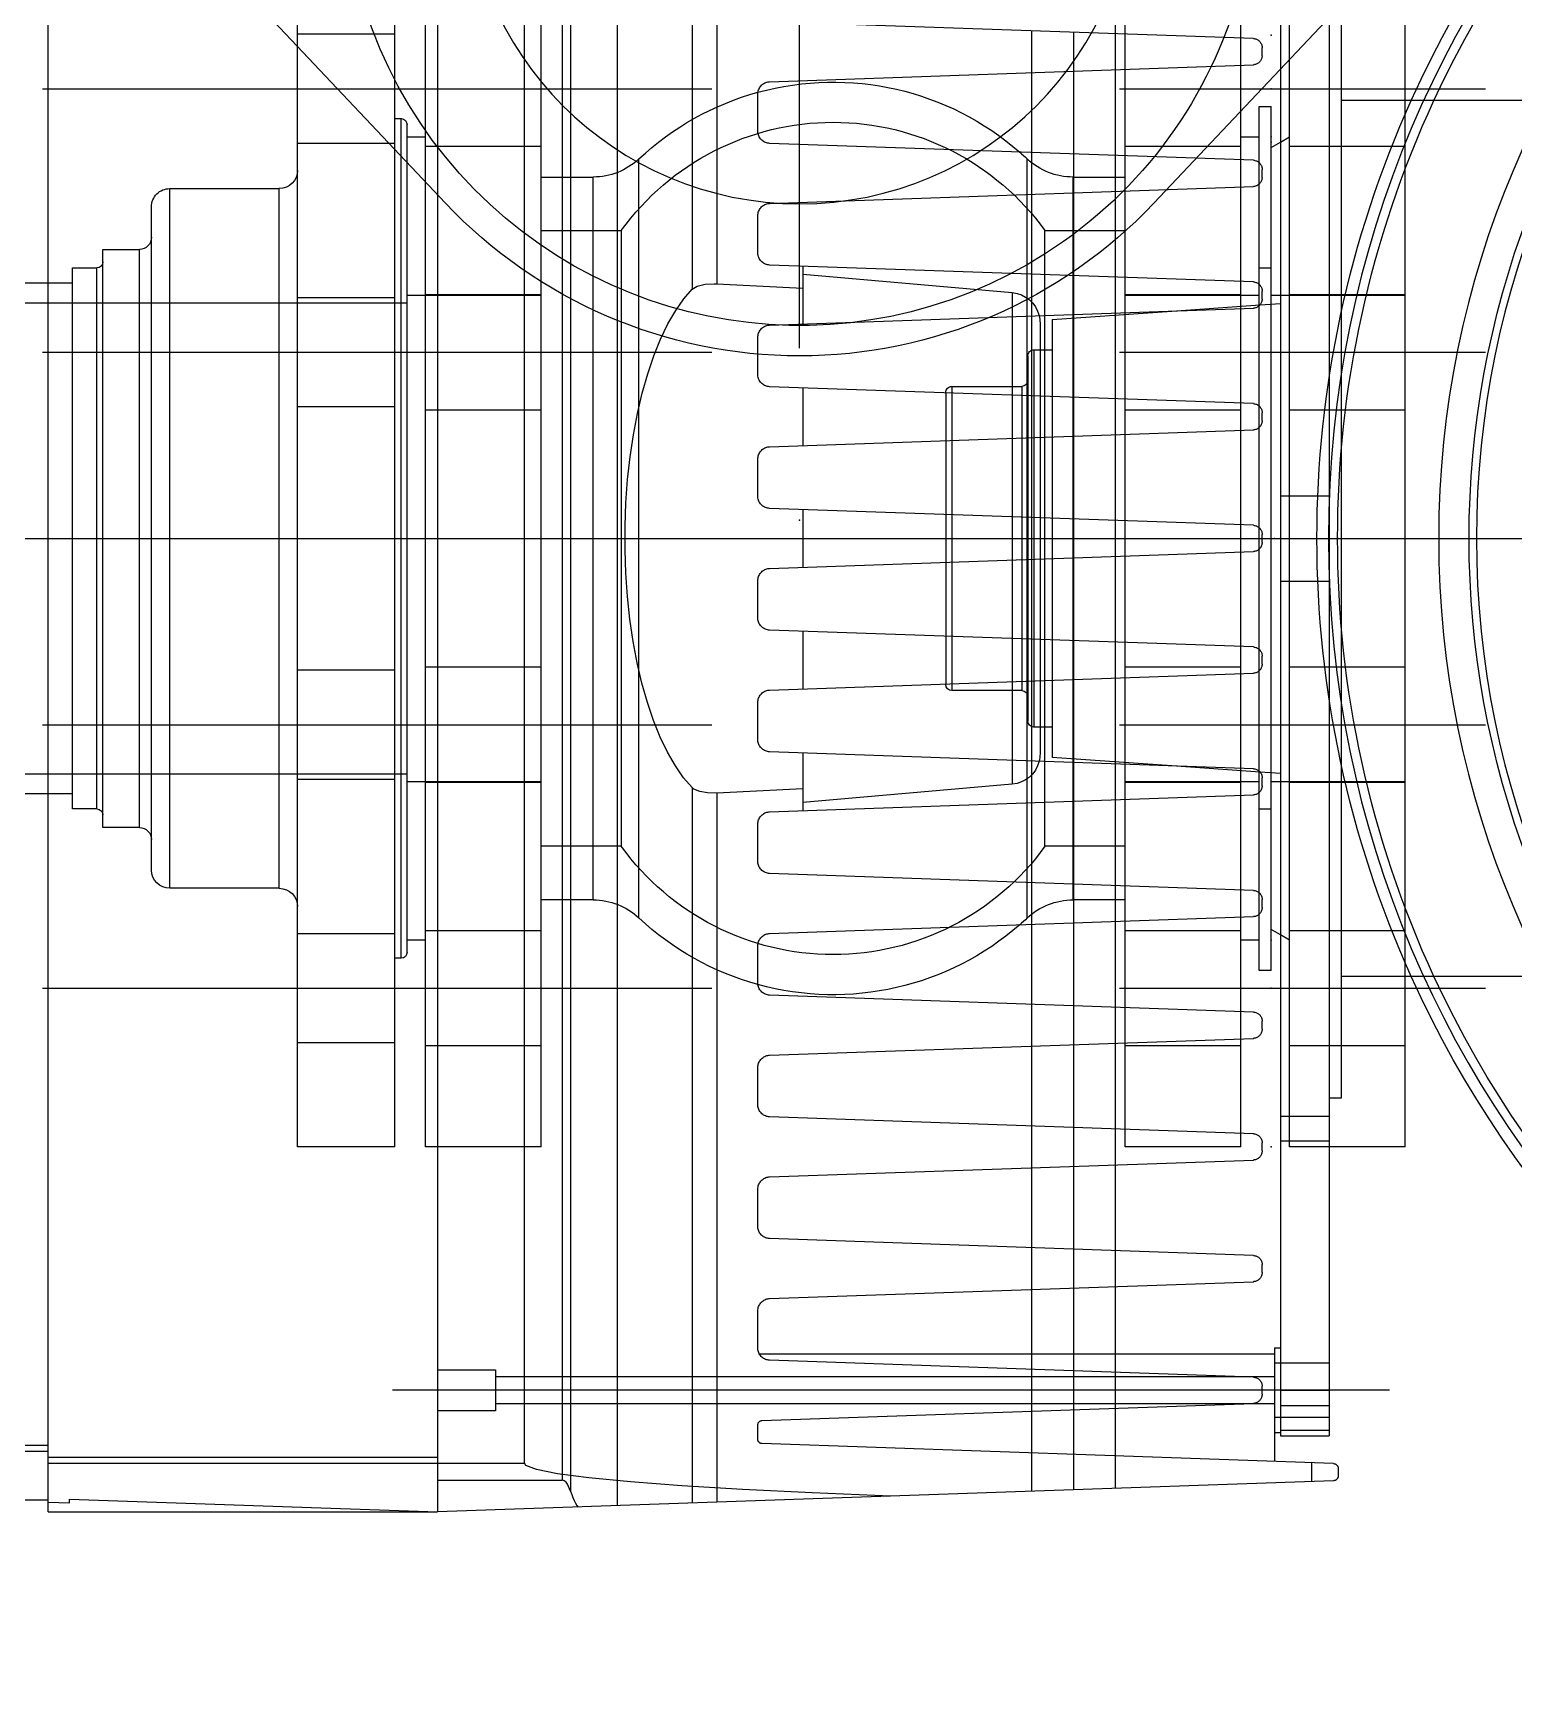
# Model space of a CAD drawing. Extents: x -234346 to 58427, y -132654 to -82394.
# Drawn here: x -196802.5 to -196559.1, y -103113.2 to -102841.7 of the extents above; entities that cross this region are included whole.
import ezdxf

# ---------------------------------------------------------------- set-up
doc = ezdxf.new("R2010")
doc.units = 0
doc.header["$LTSCALE"] = 8
doc.layers.get('0').update_dxf_attribs({"color": 9, "lineweight": 5})
doc.layers.add('PUMP EQUIPMENT BLOCK', color=30, linetype='Continuous')

# ---------------------------------------------------------------- blocks, each defined once
blk = doc.blocks.new('BOOSTER PUMP BLOCK')
for p, q in [((206, -607.96), (206, 553.55)), ((134, -32.47), (134, -66.2)), ((278, -32.47), (278, -66.2)), ((132.09, -102.65), (132.09, -42.5)), ((175.39, -102.65), (175.39, -42.5)), ((236.61, -102.65), (236.61, -42.5)), ((279.91, -102.65), (279.91, -42.5)), ((310.51, -50.39), (261.09, -97.02)), ((106, -55.7), (106, -68.2)), ((106, -55.7), (134, -55.7)), ((122.59, -55.7), (122.59, -74.7)), ((134, -55.7), (278, -55.7)), ((141.59, -74.7), (141.59, -55.7)), ((165.89, -55.7), (165.89, -74.7)), ((166, -55.7), (166, -77.7)), ((184.89, -74.7), (184.89, -55.7)), ((227.11, -55.7), (227.11, -74.7)), ((246, -77.7), (246, -55.7)), ((246.11, -74.7), (246.11, -55.7)), ((270.41, -55.7), (270.41, -74.7)), ((278, -55.7), (306, -55.7)), ((66, -58.3), (66, -222.1)), ((51.14, -67.48), (46, -214.7)), ((53.15, -66.7), (51.94, -66.7)), ((53.95, -67.48), (57.23, -161.39)), ((298, -66.2), (114, -66.2)), ((114, -66.2), (114, -68.2)), ((353.5, -68.2), (58.5, -68.2)), ((58.5, -76.2), (58.5, -68.2)), ((59.43, -76.2), (59.43, -68.2)), ((61.5, -68.2), (61.5, -77.2)), ((63.5, -76.2), (63.5, -68.2)), ((66, -76.2), (66, -68.2)), ((70.5, -77.2), (70.5, -68.2)), ((106, -68.2), (106, -74.7)), ((107, -76.2), (107, -68.2)), ((111.07, -76.2), (111.07, -68.2)), ((199, -76.2), (199, -68.2)), ((213, -76.2), (213, -68.2)), ((54.07, -71.09), (51.01, -71.09)), ((106, -74.7), (306, -74.7)), ((140, -74.7), (140.87, -76.2)), ((271.13, -76.2), (272, -74.7)), ((62.39, -77.2), (54.29, -77.2)), ((353.5, -76.2), (58.5, -76.2)), ((59, -76.2), (59, -77.2)), ((69.61, -77.2), (62.39, -77.2)), ((63.75, -77.2), (63.75, -205.2)), ((68.25, -205.2), (68.25, -77.2)), ((72, -77.2), (69.61, -77.2)), ((72, -161.84), (72, -77.2)), ((73, -77.2), (72, -77.2)), ((73, -77.2), (73, -76.2)), ((135, -77.7), (135, -79.7)), ((135, -77.7), (167.48, -77.7)), ((140.87, -76.2), (141.73, -77.7)), ((161.5, -77.7), (161.5, -79.7)), ((167.38, -76.2), (167.61, -79.55)), ((167.48, -77.7), (244.52, -77.7)), ((244.39, -79.55), (244.62, -76.2)), ((244.52, -77.7), (277, -77.7)), ((250.5, -79.7), (250.5, -77.7)), ((270.27, -77.7), (271.13, -76.2)), ((277, -79.7), (277, -77.7)), ((61.02, -161.39), (63.84, -80.65)), ((65.34, -79.2), (66.66, -79.2)), ((68.16, -80.65), (70.93, -160.14)), ((81.07, -160.14), (83.84, -80.65)), ((85.34, -79.2), (86.66, -79.2)), ((88.16, -80.65), (90.93, -160.14)), ((101.07, -160.14), (103.84, -80.65)), ((105.34, -79.2), (106.66, -79.2)), ((108.16, -80.65), (110.93, -160.14)), ((121.07, -160.14), (123.84, -80.65)), ((125.34, -79.2), (126.66, -79.2)), ((128.16, -80.65), (130.93, -160.14)), ((135, -79.7), (144.22, -79.7)), ((140, -79.7), (140, -82.7)), ((141.07, -160.14), (143.84, -80.65)), ((144.22, -79.7), (147.78, -79.7)), ((145.34, -79.2), (146.66, -79.2)), ((147.78, -79.7), (164.22, -79.7)), ((148.16, -80.65), (150.93, -160.14)), ((161.07, -160.14), (163.84, -80.65)), ((164.22, -79.7), (247.78, -79.7)), ((165.34, -79.2), (166.66, -79.2)), ((166, -79.7), (166, -101.7)), ((167.61, -79.55), (168.62, -94.02)), ((168.16, -80.65), (170.93, -160.14)), ((181.07, -160.14), (183.84, -80.65)), ((185.34, -79.2), (186.66, -79.2)), ((188.16, -80.65), (190.93, -160.14)), ((201.07, -160.14), (203.84, -80.65)), ((205.34, -79.2), (206.66, -79.2)), ((208.16, -80.65), (210.93, -160.14)), ((221.07, -160.14), (223.84, -80.65)), ((225.34, -79.2), (226.66, -79.2)), ((228.16, -80.65), (230.93, -160.14)), ((241.07, -160.14), (243.84, -80.65)), ((243.38, -94.02), (244.39, -79.55)), ((245.34, -79.2), (246.66, -79.2)), ((246, -101.7), (246, -79.7)), ((247.78, -79.7), (264.22, -79.7)), ((248.16, -80.65), (250.93, -160.14)), ((261.07, -160.14), (263.84, -80.65)), ((264.22, -79.7), (267.78, -79.7)), ((265.34, -79.2), (266.66, -79.2)), ((267.78, -79.7), (277, -79.7)), ((268.16, -80.65), (270.93, -160.14)), ((272, -82.7), (272, -79.7)), ((281.07, -160.14), (283.84, -80.65)), ((285.34, -79.2), (286.66, -79.2)), ((288.16, -80.65), (290.93, -160.14)), ((106, -82.7), (106, -101.7)), ((106, -82.7), (108.23, -82.7)), ((108.23, -82.7), (123.77, -82.7)), ((122.59, -82.7), (122.59, -101.7)), ((123.77, -82.7), (128.23, -82.7)), ((128.23, -82.7), (143.77, -82.7)), ((141.59, -101.7), (141.59, -82.7)), ((143.77, -82.7), (148.23, -82.7)), ((148.23, -82.7), (163.77, -82.7)), ((163.77, -82.7), (248.23, -82.7)), ((165.89, -82.7), (165.89, -101.7)), ((184.89, -101.7), (184.89, -82.7)), ((227.11, -82.7), (227.11, -101.7)), ((246.11, -101.7), (246.11, -82.7)), ((248.23, -82.7), (263.77, -82.7)), ((263.77, -82.7), (268.23, -82.7)), ((268.23, -82.7), (283.77, -82.7)), ((270.41, -82.7), (270.41, -101.7)), ((283.77, -82.7), (288.23, -82.7)), ((288.23, -82.7), (303.77, -82.7)), ((168.62, -94.02), (170, -113.7)), ((242, -113.7), (243.38, -94.02)), ((106, -101.7), (108.89, -101.7)), ((108.89, -101.7), (123.11, -101.7)), ((123.11, -101.7), (128.89, -101.7)), ((128.89, -101.7), (143.11, -101.7)), ((143.11, -101.7), (148.89, -101.7)), ((146.6, -101.7), (146.6, -110.28)), ((148.89, -101.7), (163.11, -101.7)), ((155.4, -101.7), (155.4, -114.9)), ((163.11, -101.7), (248.89, -101.7)), ((248.89, -101.7), (263.11, -101.7)), ((256.6, -114.9), (256.6, -101.7)), ((263.11, -101.7), (268.89, -101.7)), ((265.4, -110.28), (265.4, -101.7)), ((268.89, -101.7), (283.11, -101.7)), ((283.11, -101.7), (288.89, -101.7)), ((288.89, -101.7), (303.11, -101.7)), ((49.89, -103.3), (72, -103.3)), ((72, -103.3), (83.05, -103.3)), ((83.05, -103.3), (88.95, -103.3)), ((88.95, -103.3), (103.05, -103.3)), ((103.05, -103.3), (108.95, -103.3)), ((108.95, -103.3), (123.05, -103.3)), ((123.05, -103.3), (128.95, -103.3)), ((128.95, -103.3), (143.05, -103.3)), ((143.05, -103.3), (268.95, -103.3)), ((268.95, -103.3), (283.05, -103.3)), ((283.05, -103.3), (288.95, -103.3)), ((288.95, -103.3), (303.05, -103.3)), ((72, -110.2), (49.65, -110.2)), ((82.81, -110.2), (72, -110.2)), ((89.19, -110.2), (82.81, -110.2)), ((102.81, -110.2), (89.19, -110.2)), ((109.19, -110.2), (102.81, -110.2)), ((122.81, -110.2), (109.19, -110.2)), ((129.19, -110.2), (122.81, -110.2)), ((142.81, -110.2), (129.19, -110.2)), ((269.19, -110.2), (142.81, -110.2)), ((146.6, -110.28), (149.19, -110.28)), ((149.19, -110.28), (162.81, -110.28)), ((162.81, -110.28), (169.19, -110.28)), ((169.19, -110.28), (169.76, -110.28)), ((169.76, -110.28), (242.24, -110.28)), ((242.24, -110.28), (242.81, -110.28)), ((242.81, -110.28), (249.19, -110.28)), ((249.19, -110.28), (262.81, -110.28)), ((262.81, -110.28), (265.4, -110.28)), ((282.81, -110.2), (269.19, -110.2)), ((289.19, -110.2), (282.81, -110.2)), ((182.69, -113.7), (170, -113.7)), ((175, -113.7), (175, -115.7)), ((189.31, -113.7), (182.69, -113.7)), ((202.69, -113.7), (189.31, -113.7)), ((209.31, -113.7), (202.69, -113.7)), ((222.69, -113.7), (209.31, -113.7)), ((229.31, -113.7), (222.69, -113.7)), ((242, -113.7), (229.31, -113.7)), ((237, -115.7), (237, -113.7)), ((155.4, -114.9), (256.6, -114.9)), ((182.62, -115.7), (170.58, -115.7)), ((175, -115.7), (175, -116.7)), ((237, -116.7), (175, -116.7)), ((189.38, -115.7), (182.62, -115.7)), ((202.62, -115.7), (189.38, -115.7)), ((209.38, -115.7), (202.62, -115.7)), ((222.62, -115.7), (209.38, -115.7)), ((229.38, -115.7), (222.62, -115.7)), ((241.42, -115.7), (229.38, -115.7)), ((237, -116.7), (237, -115.7)), ((72, -117.1), (49.41, -117.1)), ((82.57, -117.1), (72, -117.1)), ((89.43, -117.1), (82.57, -117.1)), ((102.57, -117.1), (89.43, -117.1)), ((109.43, -117.1), (102.57, -117.1)), ((122.57, -117.1), (109.43, -117.1)), ((129.43, -117.1), (122.57, -117.1)), ((142.57, -117.1), (129.43, -117.1)), ((269.43, -117.1), (142.57, -117.1)), ((143.62, -117.81), (149.45, -117.81)), ((149.45, -117.81), (162.55, -117.81)), ((162.55, -117.81), (249.45, -117.81)), ((236, -117.7), (176, -117.7)), ((181, -118.7), (181, -130.2)), ((231, -118.7), (181, -118.7)), ((231, -130.2), (231, -118.7)), ((249.45, -117.81), (262.55, -117.81)), ((262.55, -117.81), (268.38, -117.81)), ((282.57, -117.1), (269.43, -117.1)), ((289.43, -117.1), (282.57, -117.1)), ((165.6, -120.27), (162.59, -154.7)), ((169.54, -120.27), (165.6, -120.27)), ((182.46, -120.27), (169.54, -120.27)), ((189.54, -120.27), (182.46, -120.27)), ((202.46, -120.27), (189.54, -120.27)), ((209.54, -120.27), (202.46, -120.27)), ((222.46, -120.27), (209.54, -120.27)), ((229.54, -120.27), (222.46, -120.27)), ((242.46, -120.27), (229.54, -120.27)), ((246.4, -120.27), (242.46, -120.27)), ((249.41, -154.7), (246.4, -120.27)), ((231, -130.2), (181, -130.2)), ((230, -131.2), (182, -131.2)), ((170.74, -154.7), (161.26, -154.7)), ((164.84, -154.7), (164.14, -168.83)), ((190.74, -154.7), (181.26, -154.7)), ((210.74, -154.7), (201.26, -154.7)), ((230.74, -154.7), (221.26, -154.7)), ((250.74, -154.7), (241.26, -154.7)), ((247.86, -168.83), (247.16, -154.7)), ((237.25, -155.2), (394.75, -155.2)), ((57.93, -162.07), (60.32, -162.07)), ((72.93, -162.07), (79.07, -162.07)), ((92.93, -162.07), (99.07, -162.07)), ((112.93, -162.07), (119.07, -162.07)), ((132.93, -162.07), (139.07, -162.07)), ((152.93, -162.07), (159.07, -162.07)), ((172.93, -162.07), (179.07, -162.07)), ((192.93, -162.07), (199.07, -162.07)), ((212.93, -162.07), (219.07, -162.07)), ((232.93, -162.07), (239.07, -162.07)), ((252.93, -162.07), (259.07, -162.07)), ((272.93, -162.07), (279.07, -162.07)), ((164.14, -168.83), (47.6, -168.83)), ((132.09, -279.63), (132.09, -169.63)), ((175.39, -279.63), (175.39, -169.63)), ((236.61, -279.63), (236.61, -169.63)), ((364.4, -168.83), (247.86, -168.83)), ((279.91, -279.63), (279.91, -169.63)), ((165.04, -172.85), (47.46, -172.85)), ((364.54, -172.85), (246.96, -172.85)), ((143.62, -181.6), (268.38, -181.6)), ((155.4, -184.5), (155.4, -197.7)), ((155.4, -184.5), (256.6, -184.5)), ((256.6, -197.7), (256.6, -184.5)), ((364.97, -185.2), (47.03, -185.2)), ((146.6, -189.13), (146.6, -197.7)), ((146.6, -189.13), (265.4, -189.13)), ((265.4, -197.7), (265.4, -189.13)), ((362.58, -192.83), (49.42, -192.83)), ((51.22, -214.7), (51.22, -194.22)), ((360.78, -194.22), (51.22, -194.22)), ((106, -197.7), (106, -216.7)), ((106, -197.7), (306, -197.7)), ((122.59, -197.7), (122.59, -216.7)), ((141.59, -216.7), (141.59, -197.7)), ((165.89, -197.7), (165.89, -216.7)), ((166, -197.7), (166, -219.7)), ((184.89, -216.7), (184.89, -197.7)), ((227.11, -197.7), (227.11, -216.7)), ((246, -219.7), (246, -197.7)), ((246.11, -216.7), (246.11, -197.7)), ((270.41, -197.7), (270.41, -216.7)), ((54, -214.7), (54, -200.39)), ((54, -200.39), (357, -200.39)), ((69.37, -205.2), (62.62, -205.2)), ((62.62, -205.2), (62.62, -214.7)), ((69.37, -214.7), (69.37, -205.2)), ((261.09, -213.39), (310.51, -260.02)), ((46, -278.7), (46, -214.7)), ((48.11, -275.2), (46, -214.7)), ((366, -214.7), (46, -214.7)), ((54, -278.7), (54, -214.7)), ((55, -278.7), (55, -214.7)), ((106, -216.7), (306, -216.7)), ((140, -216.7), (140, -219.7)), ((272, -219.7), (272, -216.7)), ((138, -219.7), (274, -219.7)), ((167.25, -219.7), (167.25, -369.55)), ((244.75, -369.55), (244.75, -219.7)), ((106, -221.7), (106, -237.7)), ((106, -221.7), (306, -221.7)), ((123.09, -221.7), (123.09, -237.7)), ((137, -220.7), (137, -221.7)), ((137, -220.7), (275, -220.7)), ((141.09, -237.7), (141.09, -221.7)), ((166.39, -221.7), (166.39, -237.7)), ((184.39, -237.7), (184.39, -221.7)), ((227.61, -221.7), (227.61, -237.7)), ((245.61, -237.7), (245.61, -221.7)), ((270.91, -221.7), (270.91, -237.7)), ((275, -221.7), (275, -220.7)), ((288.91, -237.7), (288.91, -221.7)), ((106, -237.7), (306, -237.7)), ((148.5, -240.7), (148.5, -258.7)), ((148.5, -240.7), (263.5, -240.7)), ((263.5, -258.7), (263.5, -240.7)), ((148.5, -258.7), (263.5, -258.7)), ((151.5, -261.7), (260.5, -261.7)), ((158.5, -263.7), (158.5, -269.7)), ((158.5, -263.7), (253.5, -263.7)), ((253.5, -269.7), (253.5, -263.7)), ((158.5, -269.7), (253.5, -269.7)), ((161.55, -270.7), (161.55, -274.7)), ((161.55, -270.7), (250.45, -270.7)), ((250.45, -274.7), (250.45, -270.7)), ((47.5, -275.2), (48.11, -275.2)), ((47.62, -278.7), (47.5, -275.2)), ((161.55, -274.7), (250.45, -274.7)), ((164, -274.7), (164, -282.7)), ((248, -282.7), (248, -274.7)), ((46, -278.7), (366, -278.7)), ((48, -316.87), (48, -278.7)), ((56, -320.2), (56, -278.7)), ((57, -336.52), (57, -278.7))]:
    blk.add_line(p, q)
for points in [[(51.94, -66.7), (51.87, -66.71), (51.8, -66.72), (51.73, -66.73), (51.67, -66.75), (51.6, -66.78), (51.54, -66.81), (51.48, -66.85), (51.43, -66.89), (51.38, -66.94), (51.33, -66.99), (51.29, -67.05), (51.25, -67.1), (51.22, -67.17), (51.19, -67.23), (51.17, -67.3), (51.15, -67.37), (51.14, -67.43), (51.14, -67.48)], [(53.95, -67.48), (53.94, -67.41), (53.93, -67.34), (53.91, -67.27), (53.89, -67.2), (53.86, -67.14), (53.83, -67.08), (53.79, -67.02), (53.74, -66.97), (53.69, -66.92), (53.64, -66.87), (53.58, -66.83), (53.52, -66.8), (53.46, -66.77), (53.39, -66.74), (53.33, -66.72), (53.26, -66.71), (53.19, -66.71), (53.15, -66.7)], [(65.34, -79.2), (65.21, -79.21), (65.08, -79.23), (64.95, -79.26), (64.83, -79.29), (64.71, -79.34), (64.59, -79.41), (64.48, -79.48), (64.38, -79.56), (64.28, -79.64), (64.19, -79.74), (64.11, -79.84), (64.04, -79.95), (63.98, -80.07), (63.93, -80.19), (63.89, -80.32), (63.87, -80.44), (63.85, -80.57), (63.84, -80.65)], [(68.16, -80.65), (68.15, -80.52), (68.12, -80.39), (68.09, -80.27), (68.05, -80.14), (67.99, -80.02), (67.93, -79.91), (67.86, -79.8), (67.77, -79.7), (67.68, -79.61), (67.58, -79.52), (67.47, -79.45), (67.36, -79.38), (67.24, -79.32), (67.12, -79.28), (67, -79.24), (66.87, -79.22), (66.74, -79.21), (66.66, -79.2)], [(85.34, -79.2), (85.21, -79.21), (85.08, -79.23), (84.95, -79.26), (84.83, -79.29), (84.71, -79.34), (84.59, -79.41), (84.48, -79.48), (84.38, -79.56), (84.28, -79.64), (84.19, -79.74), (84.11, -79.84), (84.04, -79.95), (83.98, -80.07), (83.93, -80.19), (83.89, -80.32), (83.87, -80.44), (83.85, -80.57), (83.84, -80.65)], [(88.16, -80.65), (88.15, -80.52), (88.12, -80.39), (88.09, -80.27), (88.05, -80.14), (87.99, -80.02), (87.93, -79.91), (87.86, -79.8), (87.77, -79.7), (87.68, -79.61), (87.58, -79.52), (87.47, -79.45), (87.36, -79.38), (87.24, -79.32), (87.12, -79.28), (87, -79.24), (86.87, -79.22), (86.74, -79.21), (86.66, -79.2)], [(105.34, -79.2), (105.21, -79.21), (105.08, -79.23), (104.95, -79.26), (104.83, -79.29), (104.71, -79.34), (104.59, -79.41), (104.48, -79.48), (104.38, -79.56), (104.28, -79.64), (104.19, -79.74), (104.11, -79.84), (104.04, -79.95), (103.98, -80.07), (103.93, -80.19), (103.89, -80.32), (103.87, -80.44), (103.85, -80.57), (103.84, -80.65)], [(108.16, -80.65), (108.15, -80.52), (108.12, -80.39), (108.09, -80.27), (108.05, -80.14), (107.99, -80.02), (107.93, -79.91), (107.86, -79.8), (107.77, -79.7), (107.68, -79.61), (107.58, -79.52), (107.47, -79.45), (107.36, -79.38), (107.24, -79.32), (107.12, -79.28), (107, -79.24), (106.87, -79.22), (106.74, -79.21), (106.66, -79.2)], [(125.34, -79.2), (125.21, -79.21), (125.08, -79.23), (124.95, -79.26), (124.83, -79.29), (124.71, -79.34), (124.59, -79.41), (124.48, -79.48), (124.38, -79.56), (124.28, -79.64), (124.19, -79.74), (124.11, -79.84), (124.04, -79.95), (123.98, -80.07), (123.93, -80.19), (123.89, -80.32), (123.87, -80.44), (123.85, -80.57), (123.84, -80.65)], [(128.16, -80.65), (128.15, -80.52), (128.12, -80.39), (128.09, -80.27), (128.05, -80.14), (127.99, -80.02), (127.93, -79.91), (127.86, -79.8), (127.77, -79.7), (127.68, -79.61), (127.58, -79.52), (127.47, -79.45), (127.36, -79.38), (127.24, -79.32), (127.12, -79.28), (127, -79.24), (126.87, -79.22), (126.74, -79.21), (126.66, -79.2)], [(145.34, -79.2), (145.21, -79.21), (145.08, -79.23), (144.95, -79.26), (144.83, -79.29), (144.71, -79.34), (144.59, -79.41), (144.48, -79.48), (144.38, -79.56), (144.28, -79.64), (144.19, -79.74), (144.11, -79.84), (144.04, -79.95), (143.98, -80.07), (143.93, -80.19), (143.89, -80.32), (143.87, -80.44), (143.85, -80.57), (143.84, -80.65)], [(148.16, -80.65), (148.15, -80.52), (148.12, -80.39), (148.09, -80.27), (148.05, -80.14), (147.99, -80.02), (147.93, -79.91), (147.86, -79.8), (147.77, -79.7), (147.68, -79.61), (147.58, -79.52), (147.47, -79.45), (147.36, -79.38), (147.24, -79.32), (147.12, -79.28), (147, -79.24), (146.87, -79.22), (146.74, -79.21), (146.66, -79.2)], [(165.34, -79.2), (165.21, -79.21), (165.08, -79.23), (164.95, -79.26), (164.83, -79.29), (164.71, -79.34), (164.59, -79.41), (164.48, -79.48), (164.38, -79.56), (164.28, -79.64), (164.19, -79.74), (164.11, -79.84), (164.04, -79.95), (163.98, -80.07), (163.93, -80.19), (163.89, -80.32), (163.87, -80.44), (163.85, -80.57), (163.84, -80.65)], [(168.16, -80.65), (168.15, -80.52), (168.12, -80.39), (168.09, -80.27), (168.05, -80.14), (167.99, -80.02), (167.93, -79.91), (167.86, -79.8), (167.77, -79.7), (167.68, -79.61), (167.58, -79.52), (167.47, -79.45), (167.36, -79.38), (167.24, -79.32), (167.12, -79.28), (167, -79.24), (166.87, -79.22), (166.74, -79.21), (166.66, -79.2)], [(185.34, -79.2), (185.21, -79.21), (185.08, -79.23), (184.95, -79.26), (184.83, -79.29), (184.71, -79.34), (184.59, -79.41), (184.48, -79.48), (184.38, -79.56), (184.28, -79.64), (184.19, -79.74), (184.11, -79.84), (184.04, -79.95), (183.98, -80.07), (183.93, -80.19), (183.89, -80.32), (183.87, -80.44), (183.85, -80.57), (183.84, -80.65)], [(188.16, -80.65), (188.15, -80.52), (188.12, -80.39), (188.09, -80.27), (188.05, -80.14), (187.99, -80.02), (187.93, -79.91), (187.86, -79.8), (187.77, -79.7), (187.68, -79.61), (187.58, -79.52), (187.47, -79.45), (187.36, -79.38), (187.24, -79.32), (187.12, -79.28), (187, -79.24), (186.87, -79.22), (186.74, -79.21), (186.66, -79.2)], [(205.34, -79.2), (205.21, -79.21), (205.08, -79.23), (204.95, -79.26), (204.83, -79.29), (204.71, -79.34), (204.59, -79.41), (204.48, -79.48), (204.38, -79.56), (204.28, -79.64), (204.19, -79.74), (204.11, -79.84), (204.04, -79.95), (203.98, -80.07), (203.93, -80.19), (203.89, -80.32), (203.87, -80.44), (203.85, -80.57), (203.84, -80.65)], [(208.16, -80.65), (208.15, -80.52), (208.12, -80.39), (208.09, -80.27), (208.05, -80.14), (207.99, -80.02), (207.93, -79.91), (207.86, -79.8), (207.77, -79.7), (207.68, -79.61), (207.58, -79.52), (207.47, -79.45), (207.36, -79.38), (207.24, -79.32), (207.12, -79.28), (207, -79.24), (206.87, -79.22), (206.74, -79.21), (206.66, -79.2)], [(225.34, -79.2), (225.21, -79.21), (225.08, -79.23), (224.95, -79.26), (224.83, -79.29), (224.71, -79.34), (224.59, -79.41), (224.48, -79.48), (224.38, -79.56), (224.28, -79.64), (224.19, -79.74), (224.11, -79.84), (224.04, -79.95), (223.98, -80.07), (223.93, -80.19), (223.89, -80.32), (223.87, -80.44), (223.85, -80.57), (223.84, -80.65)], [(228.16, -80.65), (228.15, -80.52), (228.12, -80.39), (228.09, -80.27), (228.05, -80.14), (227.99, -80.02), (227.93, -79.91), (227.86, -79.8), (227.77, -79.7), (227.68, -79.61), (227.58, -79.52), (227.47, -79.45), (227.36, -79.38), (227.24, -79.32), (227.12, -79.28), (227, -79.24), (226.87, -79.22), (226.74, -79.21), (226.66, -79.2)], [(245.34, -79.2), (245.21, -79.21), (245.08, -79.23), (244.95, -79.26), (244.83, -79.29), (244.71, -79.34), (244.59, -79.41), (244.48, -79.48), (244.38, -79.56), (244.28, -79.64), (244.19, -79.74), (244.11, -79.84), (244.04, -79.95), (243.98, -80.07), (243.93, -80.19), (243.89, -80.32), (243.87, -80.44), (243.85, -80.57), (243.84, -80.65)], [(248.16, -80.65), (248.15, -80.52), (248.12, -80.39), (248.09, -80.27), (248.05, -80.14), (247.99, -80.02), (247.93, -79.91), (247.86, -79.8), (247.77, -79.7), (247.68, -79.61), (247.58, -79.52), (247.47, -79.45), (247.36, -79.38), (247.24, -79.32), (247.12, -79.28), (247, -79.24), (246.87, -79.22), (246.74, -79.21), (246.66, -79.2)], [(265.34, -79.2), (265.21, -79.21), (265.08, -79.23), (264.95, -79.26), (264.83, -79.29), (264.71, -79.34), (264.59, -79.41), (264.48, -79.48), (264.38, -79.56), (264.28, -79.64), (264.19, -79.74), (264.11, -79.84), (264.04, -79.95), (263.98, -80.07), (263.93, -80.19), (263.89, -80.32), (263.87, -80.44), (263.85, -80.57), (263.84, -80.65)], [(268.16, -80.65), (268.15, -80.52), (268.12, -80.39), (268.09, -80.27), (268.05, -80.14), (267.99, -80.02), (267.93, -79.91), (267.86, -79.8), (267.77, -79.7), (267.68, -79.61), (267.58, -79.52), (267.47, -79.45), (267.36, -79.38), (267.24, -79.32), (267.12, -79.28), (267, -79.24), (266.87, -79.22), (266.74, -79.21), (266.66, -79.2)], [(285.34, -79.2), (285.21, -79.21), (285.08, -79.23), (284.95, -79.26), (284.83, -79.29), (284.71, -79.34), (284.59, -79.41), (284.48, -79.48), (284.38, -79.56), (284.28, -79.64), (284.19, -79.74), (284.11, -79.84), (284.04, -79.95), (283.98, -80.07), (283.93, -80.19), (283.89, -80.32), (283.87, -80.44), (283.85, -80.57), (283.84, -80.65)], [(288.16, -80.65), (288.15, -80.52), (288.12, -80.39), (288.09, -80.27), (288.05, -80.14), (287.99, -80.02), (287.93, -79.91), (287.86, -79.8), (287.77, -79.7), (287.68, -79.61), (287.58, -79.52), (287.47, -79.45), (287.36, -79.38), (287.24, -79.32), (287.12, -79.28), (287, -79.24), (286.87, -79.22), (286.74, -79.21), (286.66, -79.2)], [(48.6, -140.29), (49.13, -153.13), (49.71, -164.58), (50.31, -174.56), (50.94, -183), (51.6, -189.82), (52.27, -194.98), (52.96, -198.44), (53.66, -200.17), (54, -200.39)], [(70.93, -160.14), (70.95, -160.31), (70.98, -160.48), (71.02, -160.65), (71.08, -160.82), (71.15, -160.98), (71.24, -161.13), (71.33, -161.27), (71.45, -161.41), (71.57, -161.53), (71.7, -161.64), (71.84, -161.75), (71.99, -161.83), (72.15, -161.91), (72.31, -161.97), (72.48, -162.02), (72.65, -162.05), (72.83, -162.07), (72.93, -162.07)], [(79.07, -162.07), (79.24, -162.06), (79.42, -162.04), (79.59, -162), (79.75, -161.95), (79.91, -161.88), (80.07, -161.8), (80.22, -161.71), (80.35, -161.6), (80.48, -161.48), (80.6, -161.35), (80.71, -161.22), (80.8, -161.07), (80.88, -160.91), (80.95, -160.75), (81, -160.59), (81.04, -160.42), (81.06, -160.24), (81.07, -160.14)], [(90.93, -160.14), (90.95, -160.31), (90.98, -160.48), (91.02, -160.65), (91.08, -160.82), (91.15, -160.98), (91.24, -161.13), (91.33, -161.27), (91.45, -161.41), (91.57, -161.53), (91.7, -161.64), (91.84, -161.75), (91.99, -161.83), (92.15, -161.91), (92.31, -161.97), (92.48, -162.02), (92.65, -162.05), (92.83, -162.07), (92.93, -162.07)], [(99.07, -162.07), (99.24, -162.06), (99.42, -162.04), (99.59, -162), (99.75, -161.95), (99.91, -161.88), (100.07, -161.8), (100.22, -161.71), (100.35, -161.6), (100.48, -161.48), (100.6, -161.35), (100.71, -161.22), (100.8, -161.07), (100.88, -160.91), (100.95, -160.75), (101, -160.59), (101.04, -160.42), (101.06, -160.24), (101.07, -160.14)], [(110.93, -160.14), (110.95, -160.31), (110.98, -160.48), (111.02, -160.65), (111.08, -160.82), (111.15, -160.98), (111.24, -161.13), (111.33, -161.27), (111.45, -161.41), (111.57, -161.53), (111.7, -161.64), (111.84, -161.75), (111.99, -161.83), (112.15, -161.91), (112.31, -161.97), (112.48, -162.02), (112.65, -162.05), (112.83, -162.07), (112.93, -162.07)], [(119.07, -162.07), (119.24, -162.06), (119.42, -162.04), (119.59, -162), (119.75, -161.95), (119.91, -161.88), (120.07, -161.8), (120.22, -161.71), (120.35, -161.6), (120.48, -161.48), (120.6, -161.35), (120.71, -161.22), (120.8, -161.07), (120.88, -160.91), (120.95, -160.75), (121, -160.59), (121.04, -160.42), (121.06, -160.24), (121.07, -160.14)], [(130.93, -160.14), (130.95, -160.31), (130.98, -160.48), (131.02, -160.65), (131.08, -160.82), (131.15, -160.98), (131.24, -161.13), (131.33, -161.27), (131.45, -161.41), (131.57, -161.53), (131.7, -161.64), (131.84, -161.75), (131.99, -161.83), (132.15, -161.91), (132.31, -161.97), (132.48, -162.02), (132.65, -162.05), (132.83, -162.07), (132.93, -162.07)], [(139.07, -162.07), (139.24, -162.06), (139.42, -162.04), (139.59, -162), (139.75, -161.95), (139.91, -161.88), (140.07, -161.8), (140.22, -161.71), (140.35, -161.6), (140.48, -161.48), (140.6, -161.35), (140.71, -161.22), (140.8, -161.07), (140.88, -160.91), (140.95, -160.75), (141, -160.59), (141.04, -160.42), (141.06, -160.24), (141.07, -160.14)], [(150.93, -160.14), (150.95, -160.31), (150.98, -160.48), (151.02, -160.65), (151.08, -160.82), (151.15, -160.98), (151.24, -161.13), (151.33, -161.27), (151.45, -161.41), (151.57, -161.53), (151.7, -161.64), (151.84, -161.75), (151.99, -161.83), (152.15, -161.91), (152.31, -161.97), (152.48, -162.02), (152.65, -162.05), (152.83, -162.07), (152.93, -162.07)], [(159.07, -162.07), (159.24, -162.06), (159.42, -162.04), (159.59, -162), (159.75, -161.95), (159.91, -161.88), (160.07, -161.8), (160.22, -161.71), (160.35, -161.6), (160.48, -161.48), (160.6, -161.35), (160.71, -161.22), (160.8, -161.07), (160.88, -160.91), (160.95, -160.75), (161, -160.59), (161.04, -160.42), (161.06, -160.24), (161.07, -160.14)], [(170.93, -160.14), (170.95, -160.31), (170.98, -160.48), (171.02, -160.65), (171.08, -160.82), (171.15, -160.98), (171.24, -161.13), (171.33, -161.27), (171.45, -161.41), (171.57, -161.53), (171.7, -161.64), (171.84, -161.75), (171.99, -161.83), (172.15, -161.91), (172.31, -161.97), (172.48, -162.02), (172.65, -162.05), (172.83, -162.07), (172.93, -162.07)], [(179.07, -162.07), (179.24, -162.06), (179.42, -162.04), (179.59, -162), (179.75, -161.95), (179.91, -161.88), (180.07, -161.8), (180.22, -161.71), (180.35, -161.6), (180.48, -161.48), (180.6, -161.35), (180.71, -161.22), (180.8, -161.07), (180.88, -160.91), (180.95, -160.75), (181, -160.59), (181.04, -160.42), (181.06, -160.24), (181.07, -160.14)], [(190.93, -160.14), (190.95, -160.31), (190.98, -160.48), (191.02, -160.65), (191.08, -160.82), (191.15, -160.98), (191.24, -161.13), (191.33, -161.27), (191.45, -161.41), (191.57, -161.53), (191.7, -161.64), (191.84, -161.75), (191.99, -161.83), (192.15, -161.91), (192.31, -161.97), (192.48, -162.02), (192.65, -162.05), (192.83, -162.07), (192.93, -162.07)], [(199.07, -162.07), (199.24, -162.06), (199.42, -162.04), (199.59, -162), (199.75, -161.95), (199.91, -161.88), (200.07, -161.8), (200.22, -161.71), (200.35, -161.6), (200.48, -161.48), (200.6, -161.35), (200.71, -161.22), (200.8, -161.07), (200.88, -160.91), (200.95, -160.75), (201, -160.59), (201.04, -160.42), (201.06, -160.24), (201.07, -160.14)], [(210.93, -160.14), (210.95, -160.31), (210.98, -160.48), (211.02, -160.65), (211.08, -160.82), (211.15, -160.98), (211.24, -161.13), (211.33, -161.27), (211.45, -161.41), (211.57, -161.53), (211.7, -161.64), (211.84, -161.75), (211.99, -161.83), (212.15, -161.91), (212.31, -161.97), (212.48, -162.02), (212.65, -162.05), (212.83, -162.07), (212.93, -162.07)], [(219.07, -162.07), (219.24, -162.06), (219.42, -162.04), (219.59, -162), (219.75, -161.95), (219.91, -161.88), (220.07, -161.8), (220.22, -161.71), (220.35, -161.6), (220.48, -161.48), (220.6, -161.35), (220.71, -161.22), (220.8, -161.07), (220.88, -160.91), (220.95, -160.75), (221, -160.59), (221.04, -160.42), (221.06, -160.24), (221.07, -160.14)], [(230.93, -160.14), (230.95, -160.31), (230.98, -160.48), (231.02, -160.65), (231.08, -160.82), (231.15, -160.98), (231.24, -161.13), (231.33, -161.27), (231.45, -161.41), (231.57, -161.53), (231.7, -161.64), (231.84, -161.75), (231.99, -161.83), (232.15, -161.91), (232.31, -161.97), (232.48, -162.02), (232.65, -162.05), (232.83, -162.07), (232.93, -162.07)], [(239.07, -162.07), (239.24, -162.06), (239.42, -162.04), (239.59, -162), (239.75, -161.95), (239.91, -161.88), (240.07, -161.8), (240.22, -161.71), (240.35, -161.6), (240.48, -161.48), (240.6, -161.35), (240.71, -161.22), (240.8, -161.07), (240.88, -160.91), (240.95, -160.75), (241, -160.59), (241.04, -160.42), (241.06, -160.24), (241.07, -160.14)], [(250.93, -160.14), (250.95, -160.31), (250.98, -160.48), (251.02, -160.65), (251.08, -160.82), (251.15, -160.98), (251.24, -161.13), (251.33, -161.27), (251.45, -161.41), (251.57, -161.53), (251.7, -161.64), (251.84, -161.75), (251.99, -161.83), (252.15, -161.91), (252.31, -161.97), (252.48, -162.02), (252.65, -162.05), (252.83, -162.07), (252.93, -162.07)], [(259.07, -162.07), (259.24, -162.06), (259.42, -162.04), (259.59, -162), (259.75, -161.95), (259.91, -161.88), (260.07, -161.8), (260.22, -161.71), (260.35, -161.6), (260.48, -161.48), (260.6, -161.35), (260.71, -161.22), (260.8, -161.07), (260.88, -160.91), (260.95, -160.75), (261, -160.59), (261.04, -160.42), (261.06, -160.24), (261.07, -160.14)], [(270.93, -160.14), (270.95, -160.31), (270.98, -160.48), (271.02, -160.65), (271.08, -160.82), (271.15, -160.98), (271.24, -161.13), (271.33, -161.27), (271.45, -161.41), (271.57, -161.53), (271.7, -161.64), (271.84, -161.75), (271.99, -161.83), (272.15, -161.91), (272.31, -161.97), (272.48, -162.02), (272.65, -162.05), (272.83, -162.07), (272.93, -162.07)], [(279.07, -162.07), (279.24, -162.06), (279.42, -162.04), (279.59, -162), (279.75, -161.95), (279.91, -161.88), (280.07, -161.8), (280.22, -161.71), (280.35, -161.6), (280.48, -161.48), (280.6, -161.35), (280.71, -161.22), (280.8, -161.07), (280.88, -160.91), (280.95, -160.75), (281, -160.59), (281.04, -160.42), (281.06, -160.24), (281.07, -160.14)], [(57.23, -161.39), (57.23, -161.45), (57.24, -161.51), (57.26, -161.57), (57.28, -161.63), (57.3, -161.69), (57.33, -161.74), (57.37, -161.79), (57.41, -161.84), (57.45, -161.88), (57.5, -161.92), (57.54, -161.96), (57.6, -161.99), (57.65, -162.01), (57.71, -162.03), (57.77, -162.05), (57.83, -162.06), (57.89, -162.07), (57.93, -162.07)], [(60.32, -162.07), (60.39, -162.07), (60.45, -162.06), (60.51, -162.04), (60.56, -162.03), (60.62, -162), (60.67, -161.97), (60.73, -161.94), (60.77, -161.91), (60.82, -161.86), (60.86, -161.82), (60.9, -161.77), (60.93, -161.72), (60.96, -161.66), (60.98, -161.61), (61, -161.55), (61.01, -161.49), (61.02, -161.43), (61.02, -161.39)], [(164.14, -168.83), (164.17, -170.33), (164.39, -171.62), (164.8, -172.57), (165.04, -172.85)], [(246.96, -172.85), (247.48, -172.02), (247.79, -170.74), (247.87, -169.23), (247.86, -168.83)], [(165.04, -172.85), (166.68, -174.27), (168.62, -175.62), (170.85, -176.9), (173.34, -178.1), (176.08, -179.21), (179.05, -180.21), (182.22, -181.11), (185.58, -181.89), (189.09, -182.54), (192.73, -183.08), (196.47, -183.48), (200.28, -183.75), (204.14, -183.88), (208.01, -183.88), (211.87, -183.74), (215.68, -183.47), (219.41, -183.06), (223.05, -182.52), (226.55, -181.86), (229.9, -181.07), (233.07, -180.17), (236.03, -179.16), (238.76, -178.06), (241.25, -176.86), (243.46, -175.57), (245.39, -174.22), (246.96, -172.85)], [(49.42, -192.83), (48.87, -192.65), (48.35, -192.46), (47.88, -192.26), (47.46, -192.03), (47.08, -191.8), (46.81, -191.59)], [(49.42, -192.83), (50.57, -193.35), (50.87, -193.59), (51.12, -193.89), (51.2, -194.09), (51.22, -194.22)]]:
    blk.add_lwpolyline(points)
for centre, radius in [((206, 104.8), 173.11), ((206, 104.8), 155), ((206, 104.8), 148.8), ((316, -155.2), 55)]:
    blk.add_circle(centre, radius)
for centre, radius, start, end in [((206, 104.8), 175, 294.2946, 245.7054), ((206, 104.8), 171.61, 294.8072, 245.1928), ((206, 104.8), 150, 227.674, 312.326), ((206, 104.8), 171.61, 245.1928, 294.8072), ((206, 104.8), 175, 245.7054, 294.2946), ((316, -155.2), 75, 337.6684, 311.6855), ((316, -155.2), 80, 133.3418, 226.6582), ((135.6, -110.28), 11, 316.8226, 0), ((276.4, -110.28), 11, 180, 223.1774), ((180.52, -149.7), 42.92, 125.821, 234.179), ((170.58, -120.7), 5, 103.8355, 175), ((170.58, -120.7), 5, 90, 103.8355), ((176, -116.7), 1, 180, 270), ((236, -116.7), 1, 270, 0), ((241.42, -120.7), 5, 76.1645, 90), ((241.42, -120.7), 5, 5, 76.1645), ((231.48, -149.7), 42.92, 305.821, 54.179), ((177.62, -149.7), 46.62, 138.8725, 195.3588), ((177.62, -149.7), 46.62, 136.8226, 138.8725), ((180, -118.7), 1, 0, 90), ((232, -118.7), 1, 90, 180), ((234.38, -149.7), 46.62, 41.1275, 43.1774), ((234.38, -149.7), 46.62, 344.6412, 41.1275), ((182, -130.2), 1, 180, 270), ((230, -130.2), 1, 270, 0), ((177.62, -149.7), 46.62, 195.3588, 223.1774), ((234.38, -149.7), 46.62, 316.8226, 344.6412), ((135.6, -189.13), 11, 0, 43.1774), ((276.4, -189.13), 11, 136.8226, 180), ((138, -220.7), 1, 90, 180), ((274, -220.7), 1, 0, 90), ((145.5, -240.7), 3, 0, 90), ((266.5, -240.7), 3, 90, 180), ((151.5, -258.7), 3, 180, 270), ((260.5, -258.7), 3, 270, 0), ((156.5, -263.7), 2, 0, 90), ((255.5, -263.7), 2, 90, 180), ((160.55, -270.7), 1, 0, 90), ((251.45, -270.7), 1, 90, 180)]:
    blk.add_arc(centre, radius, start, end)
for p in [(206, -50.2), (206, -55.7), (206, -66.7), (206, -66.7), (206, -66.7), (66, -77.2), (66, -77.2), (106, -77.7), (132.09, -77.7), (140, -77.7), (206, -77.2), (206, -77.7), (206, -77.7), (206, -77.7), (206, -77.7), (271.13, -77.7), (272, -77.7), (279.91, -77.7), (288.69, -77.7), (206, -79.7), (206, -79.7), (209, -155.2), (206, -214.7), (206, -214.7), (206, -214.7), (206, -219.7), (206, -219.7)]:
    blk.add_point(p)

msp = doc.modelspace()

# ---------------------------------------------------------------- block references
at = {"layer": 'PUMP EQUIPMENT BLOCK', "ltscale": 1.032, "xscale": -1, "rotation": 269.9999999999878}
msp.add_blockref('BOOSTER PUMP BLOCK', (-196521.31, -103130.8), dxfattribs=at)

doc.saveas('drawing.dxf')
